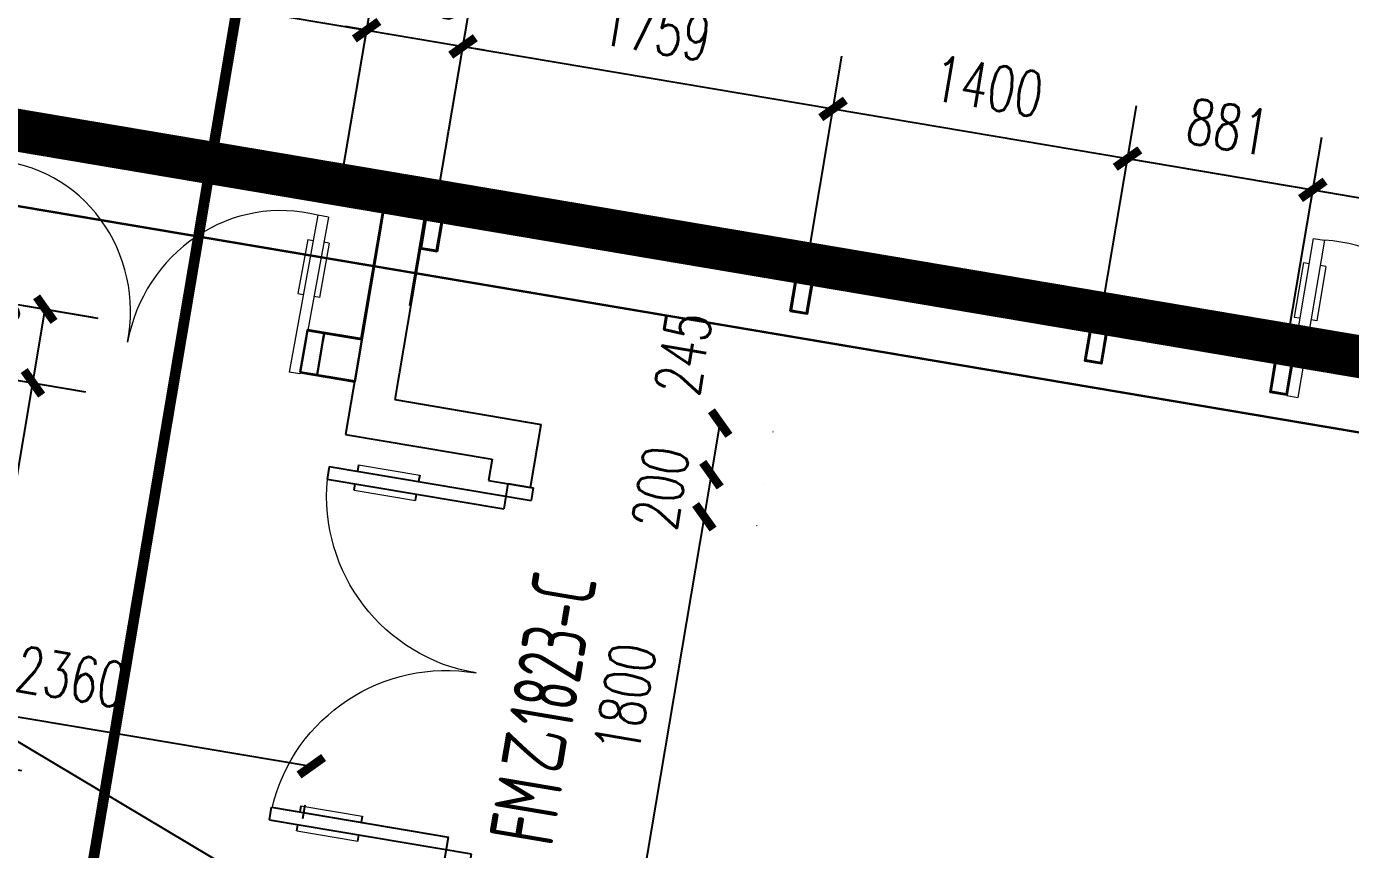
# Model space of a CAD drawing. Extents: x -936 to 12807311, y 101 to 1511157.
# Drawn here: x 12319185 to 12325392, y 1199300 to 1203157 of the extents above; entities that cross this region are included whole.
import ezdxf

# ---------------------------------------------------------------- set-up
doc = ezdxf.new("R2010")
doc.units = 0
doc.header["$LTSCALE"] = 1000
doc.header["$MEASUREMENT"] = 0
for name, pattern in [('PX-PLAN-F2-T3$0$DASHED', [0.75, 0.5, -0.25]), ('PX-PLAN-F2-T3$0$X-01-10-01$0$DASHED', [0.75, 0.5, -0.25]), ('PX-ST-F2$0$CENTERX2', [4, 2.5, -0.5, 0.5, -0.5])]:
    doc.linetypes.add(name, pattern=pattern)
for name, color, linetype, lineweight in [('PX-GLAZ-F2$0$PX-GLAZ-F2$0$_EDO-ALUMINIUM-SECTION', 90, 'Continuous', 30), ('PX-GLAZ-F2$0$PX-GLAZ-F2$0$_EDO-GLASS-SECTION', 130, 'Continuous', 30), ('PX-GLAZ-F2$0$PX-GLAZ-F2$0$PX-GLAZ-F2$0$板边线', 36, 'Continuous', 30), ('PX-GLAZ-F2$0$PX-GLAZ-F2$0$WINDOW', 4, 'Continuous', 5)]:
    doc.layers.add(name, color=color, linetype=linetype, lineweight=lineweight)
for name, color, linetype in [('PX-GLAZ-F2$0$PX-GLAZ-F2$0$PX-GLAZ-F2$0$幕墙线', 104, 'Continuous'), ('PX-GLAZ-F2$0$绿化', 3, 'Continuous'), ('PX-PLAN-F2-T3$0$DOOR_FIRE', 4, 'Continuous'), ('PX-PLAN-F2-T3$0$DOOR_FIRE_TEXT', 7, 'Continuous'), ('PX-PLAN-F2-T3$0$FIRE', 1, 'PX-PLAN-F2-T3$0$DASHED'), ('PX-PLAN-F2-T3$0$PUB_DIM', 3, 'Continuous'), ('PX-PLAN-F2-T3$0$WALL', 9, 'Continuous'), ('PX-PLAN-F2-T3$0$X-01-10-01$0$A-SYMB-BUBB', 3, 'PX-PLAN-F2-T3$0$X-01-10-01$0$DASHED'), ('PX-ST-F2$0$A-DOTE', 14, 'PX-ST-F2$0$CENTERX2')]:
    doc.layers.add(name, color=color, linetype=linetype)
doc.layers.add('PX-ST-F2$0$20220620 楼梯修改', color=17, linetype='Continuous', plot=False)
doc.styles.add('PX-PLAN-F2-T3$0$_TCH_DIM_T3', font='SIMPLEX', dxfattribs={"width": 0.7058823529411765, "bigfont": 'GBCBIG'})
doc.styles.add('PX-PLAN-F2-T3$0$XD2008', font='xd-hzs.shx', dxfattribs={"width": 0.7, "bigfont": 'xd-hztxt.shx'})
doc.dimstyles.new('PX-PLAN-F2-T3$0$_TCH_ARCH&&100', dxfattribs={"dimtxt": 212.5, "dimasz": 100, "dimexe": 250, "dimexo": 300, "dimgap": 118.75, "dimtad": 1, "dimdec": 0, "dimzin": 0, "dimdsep": 46, "dimtxsty": 'PX-PLAN-F2-T3$0$_TCH_DIM_T3', "dimblk": 'PX-PLAN-F2-T3$0$_ArchTick', "dimcen": 0.09, "dimclrd": 1, "dimclre": 1, "dimclrt": 4, "dimazin": 2, "dimtfac": 1, "dimtdec": 0, "dimtix": 1, "dimtmove": 2, "dimatfit": 3, "dimfxl": 0, "dimtolj": 1, "dimtzin": 0, "dimarcsym": 0})

# ---------------------------------------------------------------- blocks, each defined once
blk = doc.blocks.new('PX-PLAN-F2-T3$0$_ArchTick')
at = {"color": 0, "linetype": 'ByBlock', "const_width": 0.4}
blk.add_lwpolyline([(-0.5, -0.5), (0.5, 0.5)], dxfattribs=at)
blk = doc.blocks.new('*D1286')
at = {"layer": 'Defpoints', "color": 0, "transparency": 16777216}
for p in [(12318769.89917841, 1201562.589765355), (12319215.61438293, 1201487.39163761), (12318470.44698963, 1199787.673320382)]:
    blk.add_point(p, dxfattribs=at)
at = {"layer": 'PX-PLAN-F2-T3$0$PUB_DIM', "color": 1, "lineweight": -2, "transparency": 16777216}
for p, q in [((12318916.16219415, 1199712.475192637), (12319215.61438293, 1201487.39163761)), ((12319065.71858591, 1201512.681067224), (12319462.13055584, 1201445.801055834)), ((12318766.26639712, 1199737.764622252), (12319162.67836706, 1199670.884610862))]:
    blk.add_line(p, q, dxfattribs=at)
at = {"layer": 'PX-PLAN-F2-T3$0$PUB_DIM', "color": 1, "lineweight": -2, "transparency": 16777216, "xscale": 100, "yscale": 100, "zscale": 100}
for p, rotation in [((12319215.61438293, 1201487.39163761), 80.42361603572361), ((12318916.16219415, 1199712.475192637), 260.4236160357236)]:
    blk.add_blockref('PX-PLAN-F2-T3$0$_ArchTick', p, dxfattribs=dict(at, rotation=rotation))
at = {"layer": 'PX-PLAN-F2-T3$0$PUB_DIM', "color": 4, "transparency": 16777216, "insert": (12318844.02373292, 1200637.364938721), "char_height": 212.5, "attachment_point": 5, "rotation": 80.42361603572115, "style": 'PX-PLAN-F2-T3$0$_TCH_DIM_T3'}
blk.add_mtext('\\A1;1800', dxfattribs=at)
blk = doc.blocks.new('*D1287')
at = {"layer": 'Defpoints', "color": 0, "transparency": 16777216}
for p in [(12318828.14278767, 1201907.81195358), (12319273.85799219, 1201832.613825833), (12318769.89917841, 1201562.589765356)]:
    blk.add_point(p, dxfattribs=at)
at = {"layer": 'PX-PLAN-F2-T3$0$PUB_DIM', "color": 1, "lineweight": -2, "transparency": 16777216}
for p, q in [((12319123.96219517, 1201857.903255448), (12319520.3741651, 1201791.023244057)), ((12319215.61438293, 1201487.391637609), (12319273.85799219, 1201832.613825833)), ((12319065.71858591, 1201512.681067225), (12319462.13055585, 1201445.801055833))]:
    blk.add_line(p, q, dxfattribs=at)
at = {"layer": 'PX-PLAN-F2-T3$0$PUB_DIM', "color": 1, "lineweight": -2, "transparency": 16777216, "xscale": 100, "yscale": 100, "zscale": 100}
for p, rotation in [((12319273.85799219, 1201832.613825833), 80.42361603555653), ((12319215.61438293, 1201487.391637609), 260.4236160355566)]:
    blk.add_blockref('PX-PLAN-F2-T3$0$_ArchTick', p, dxfattribs=dict(at, rotation=rotation))
at = {"layer": 'PX-PLAN-F2-T3$0$PUB_DIM', "color": 4, "transparency": 16777216, "insert": (12319022.87163194, 1201697.434255319), "char_height": 212.5, "attachment_point": 5, "rotation": 80.42361603554576, "style": 'PX-PLAN-F2-T3$0$_TCH_DIM_T3'}
blk.add_mtext('\\A1;450', dxfattribs=at)
blk = doc.blocks.new('*D1323')
at = {"layer": 'Defpoints', "color": 0, "transparency": 16777216}
for p in [(12318212.61020231, 1200195.750728829), (12320539.72287426, 1199803.13563743), (12320520.69799088, 1199690.371130461)]:
    blk.add_point(p, dxfattribs=at)
at = {"layer": 'PX-PLAN-F2-T3$0$PUB_DIM', "color": 1, "lineweight": -2, "transparency": 16777216}
for p, q in [((12318193.58531892, 1200082.986221859), (12320520.69799088, 1199690.371130461)), ((12318162.70150424, 1199899.931321323), (12318151.99473719, 1199836.470048938)), ((12320489.81417619, 1199507.316229925), (12320479.10740915, 1199443.854957539))]:
    blk.add_line(p, q, dxfattribs=at)
at = {"layer": 'PX-PLAN-F2-T3$0$PUB_DIM', "color": 1, "lineweight": -2, "transparency": 16777216, "xscale": 100, "yscale": 100, "zscale": 100}
for p, rotation in [((12318193.58531892, 1200082.986221859), 170.423616047775), ((12320520.69799088, 1199690.371130461), 350.423616047775)]:
    blk.add_blockref('PX-PLAN-F2-T3$0$_ArchTick', p, dxfattribs=dict(at, rotation=rotation))
at = {"layer": 'PX-PLAN-F2-T3$0$PUB_DIM', "color": 4, "transparency": 16777216, "insert": (12319394.57317845, 1200108.54323179), "char_height": 212.5, "attachment_point": 5, "rotation": 350.4236160479831, "style": 'PX-PLAN-F2-T3$0$_TCH_DIM_T3'}
blk.add_mtext('\\A1;2360', dxfattribs=at)
blk = doc.blocks.new('PX-PLAN-F2-T3$0$$DorLib2D$00000011')
for p, q in [((-0.4666666602065375, 0.4708801651422996), (-0.46666666020654, -0.06245316819156697)), ((-0.4666666602065375, 0.4708801651422996), (-0.4333333268731733, 0.4708801651422999)), ((-0.4333333268731733, 0.4708801651422999), (-0.4333333268731709, 0.004213498475166344)), ((0.4333333397943598, 0.4708801651422999), (0.4333333397943574, 0.004213498475166344)), ((0.4666666731277241, 0.4708801651422996), (0.4333333397943598, 0.4708801651422999)), ((0.4666666731277241, 0.4708801651422996), (0.4666666731277265, -0.06245316819156697)), ((-0.4833333268732257, 0.3962051976975873), (-0.466666660206538, 0.3962051976975872)), ((-0.41666666020649, 0.3962051976975873), (-0.4333333268731729, 0.3962051976975873)), ((0.4166666731276766, 0.3962051976975873), (0.4333333397943595, 0.3962051976975873)), ((0.4833333397944098, 0.3962051976975873), (0.4666666731277244, 0.3962051976975872)), ((-0.4833333268732233, 0.2345635206386193), (-0.4666666602065386, 0.2345635206386192)), ((-0.41666666020649, 0.2345635206386193), (-0.4333333268731721, 0.2345635206386192)), ((0.4166666731276741, 0.2345635206386193), (0.4333333397943586, 0.2345635206386192)), ((0.4833333397944074, 0.2345635206386193), (0.4666666731277251, 0.2345635206386192)), ((-0.4999999935399067, 0.004213498475166344), (-0.4333333268731709, 0.004213498475166344)), ((-0.4999999935399042, 0.004213498475176044), (-0.4999999935399067, -0.06245316819156697)), ((0.5000000064610932, 0.004213498475166344), (0.4333333397943574, 0.004213498475166344)), ((0.5000000064610907, 0.004213498475176044), (0.5000000064610932, -0.06245316819156697)), ((-0.4999999935399067, -0.06245316819156697), (-0.46666666020654, -0.06245316819156697)), ((0.5000000064610932, -0.06245316819156697), (0.4666666731277265, -0.06245316819156697))]:
    blk.add_line(p, q)
at = {"lineweight": 13}
for p, q in [((-0.4833333268732257, 0.3962051976975873), (-0.4833333268732233, 0.2345635206386193)), ((-0.41666666020649, 0.3962051976975873), (-0.41666666020649, 0.2345635206386193)), ((0.4166666731276766, 0.3962051976975873), (0.4166666731276741, 0.2345635206386193)), ((0.4833333397944098, 0.3962051976975873), (0.4833333397944074, 0.2345635206386193))]:
    blk.add_line(p, q, dxfattribs=at)
for centre, start, end in [((-0.46666666020654, 0.004213498475166344), 0, 85.90395624184767), ((0.4666666731277265, 0.004213498475166344), 94.09604375815232, 180)]:
    blk.add_arc(centre, 0.4666666666671332, start, end, dxfattribs=at)
blk = doc.blocks.new('*D1436')
at = {"layer": 'Defpoints', "color": 0, "transparency": 16777216}
for p in [(12322315.01950589, 1200867.687394049), (12322363.13642471, 1200859.569425056), (12322015.56731701, 1199092.770949091)]:
    blk.add_point(p, dxfattribs=at)
at = {"layer": 'PX-PLAN-F2-T3$0$PUB_DIM', "color": 1, "lineweight": -2, "transparency": 16777216}
for p, q in [((12322063.68423583, 1199084.652980099), (12322363.13642471, 1200859.569425056)), ((12322610.83891338, 1200817.778695902), (12322609.65259762, 1200817.978843267)), ((12322311.3867245, 1199042.862250945), (12322310.20040874, 1199043.062398309))]:
    blk.add_line(p, q, dxfattribs=at)
at = {"layer": 'PX-PLAN-F2-T3$0$PUB_DIM', "color": 1, "lineweight": -2, "transparency": 16777216, "xscale": 100, "yscale": 100, "zscale": 100}
for p, rotation in [((12322363.13642471, 1200859.569425056), 80.42361603254368), ((12322063.68423583, 1199084.652980099), 260.4236160325437)]:
    blk.add_blockref('PX-PLAN-F2-T3$0$_ArchTick', p, dxfattribs=dict(at, rotation=rotation))
at = {"layer": 'PX-PLAN-F2-T3$0$PUB_DIM', "color": 4, "transparency": 16777216, "insert": (12321991.54577465, 1200009.542726188), "char_height": 212.5, "attachment_point": 5, "rotation": 80.42361603254368, "style": 'PX-PLAN-F2-T3$0$_TCH_DIM_T3'}
blk.add_mtext('\\A1;1800', dxfattribs=at)
blk = doc.blocks.new('*D1437')
at = {"layer": 'Defpoints', "color": 0, "transparency": 16777216}
for p in [(12322348.29239908, 1201064.902867821), (12322396.4093179, 1201056.784898828), (12322315.01950588, 1200867.687394048)]:
    blk.add_point(p, dxfattribs=at)
at = {"layer": 'PX-PLAN-F2-T3$0$PUB_DIM', "color": 1, "lineweight": -2, "transparency": 16777216}
for p, q in [((12322363.13642471, 1200859.569425056), (12322396.4093179, 1201056.784898828)), ((12322644.11180657, 1201014.994169675), (12322642.92549081, 1201015.19431704)), ((12322610.83891338, 1200817.778695902), (12322609.65259762, 1200817.978843267))]:
    blk.add_line(p, q, dxfattribs=at)
at = {"layer": 'PX-PLAN-F2-T3$0$PUB_DIM', "color": 1, "lineweight": -2, "transparency": 16777216, "xscale": 100, "yscale": 100, "zscale": 100}
for p, rotation in [((12322396.4093179, 1201056.784898828), 80.42361603270402), ((12322363.13642471, 1200859.569425056), 260.423616032704)]:
    blk.add_blockref('PX-PLAN-F2-T3$0$_ArchTick', p, dxfattribs=dict(at, rotation=rotation))
at = {"layer": 'PX-PLAN-F2-T3$0$PUB_DIM', "color": 4, "transparency": 16777216, "insert": (12322157.90831569, 1200995.608685552), "char_height": 212.5, "attachment_point": 5, "rotation": 80.42361603271907, "style": 'PX-PLAN-F2-T3$0$_TCH_DIM_T3'}
blk.add_mtext('\\A1;200', dxfattribs=at)
blk = doc.blocks.new('*D1438')
at = {"layer": 'Defpoints', "color": 0, "transparency": 16777216}
for p in [(12322389.12414934, 1201306.921285789), (12322437.24106816, 1201298.803316796), (12322348.29239908, 1201064.902867822)]:
    blk.add_point(p, dxfattribs=at)
at = {"layer": 'PX-PLAN-F2-T3$0$PUB_DIM', "color": 1, "lineweight": -2, "transparency": 16777216}
for p, q in [((12322396.40931791, 1201056.784898828), (12322437.24106816, 1201298.803316796)), ((12322684.94355683, 1201257.012587642), (12322683.75724107, 1201257.212735007)), ((12322644.11180657, 1201014.994169674), (12322642.92549082, 1201015.194317039))]:
    blk.add_line(p, q, dxfattribs=at)
at = {"layer": 'PX-PLAN-F2-T3$0$PUB_DIM', "color": 1, "lineweight": -2, "transparency": 16777216, "xscale": 100, "yscale": 100, "zscale": 100}
for p, rotation in [((12322437.24106816, 1201298.803316796), 80.42361603245405), ((12322396.40931791, 1201056.784898828), 260.423616032454)]:
    blk.add_blockref('PX-PLAN-F2-T3$0$_ArchTick', p, dxfattribs=dict(at, rotation=rotation))
at = {"layer": 'PX-PLAN-F2-T3$0$PUB_DIM', "color": 4, "transparency": 16777216, "insert": (12322264.09690835, 1201625.010928675), "char_height": 212.5, "attachment_point": 5, "rotation": 80.42361603245405, "style": 'PX-PLAN-F2-T3$0$_TCH_DIM_T3'}
blk.add_mtext('\\A1;245', dxfattribs=at)
blk = doc.blocks.new('*D1560')
at = {"layer": 'Defpoints', "color": 0, "transparency": 16777216}
for p in [(12320779.9912196, 1203140.118364873), (12318919.60979144, 1202472.831307096), (12320619.03807021, 1202186.114990408)]:
    blk.add_point(p, dxfattribs=at)
at = {"layer": 'PX-PLAN-F2-T3$0$PUB_DIM', "color": 1, "lineweight": -2, "transparency": 16777216}
for p, q in [((12318969.51848841, 1202768.650714788), (12319122.15352164, 1203673.350854638)), ((12319080.56294083, 1203426.834681561), (12320779.9912196, 1203140.118364873)), ((12320668.94676717, 1202481.9343981), (12320821.5818004, 1203386.63453795))]:
    blk.add_line(p, q, dxfattribs=at)
at = {"layer": 'PX-PLAN-F2-T3$0$PUB_DIM', "color": 1, "lineweight": -2, "transparency": 16777216, "xscale": 100, "yscale": 100, "zscale": 100}
for p, rotation in [((12319080.56294083, 1203426.834681561), 170.4236162614664), ((12320779.9912196, 1203140.118364873), 350.4236162614663)]:
    blk.add_blockref('PX-PLAN-F2-T3$0$_ArchTick', p, dxfattribs=dict(at, rotation=rotation))
at = {"layer": 'PX-PLAN-F2-T3$0$PUB_DIM', "color": 4, "transparency": 16777216, "insert": (12319967.70860294, 1203505.341078986), "char_height": 212.5, "attachment_point": 5, "rotation": 350.42361626146635, "style": 'PX-PLAN-F2-T3$0$_TCH_DIM_T3'}
blk.add_mtext('\\A1;1723', dxfattribs=at)
blk = doc.blocks.new('*D1561')
at = {"layer": 'Defpoints', "color": 0, "transparency": 16777216}
for p in [(12321231.8404374, 1203063.88534872), (12320619.0380702, 1202186.114990408), (12321070.88728801, 1202109.881974254)]:
    blk.add_point(p, dxfattribs=at)
at = {"layer": 'PX-PLAN-F2-T3$0$PUB_DIM', "color": 1, "lineweight": -2, "transparency": 16777216}
for p, q in [((12320668.94676717, 1202481.9343981), (12320821.5818004, 1203386.63453795)), ((12321120.79598497, 1202405.701381946), (12321273.43101821, 1203310.401521796)), ((12320779.9912196, 1203140.118364873), (12320681.38475037, 1203156.754597195)), ((12320779.9912196, 1203140.118364873), (12321231.8404374, 1203063.88534872)), ((12321231.8404374, 1203063.88534872), (12321330.44690663, 1203047.249116398))]:
    blk.add_line(p, q, dxfattribs=at)
at = {"layer": 'PX-PLAN-F2-T3$0$PUB_DIM', "color": 1, "lineweight": -2, "transparency": 16777216, "xscale": 100, "yscale": 100, "zscale": 100}
for p, rotation in [((12320779.9912196, 1203140.118364873), 350.4236162614707), ((12321231.8404374, 1203063.88534872), 170.4236162614707)]:
    blk.add_blockref('PX-PLAN-F2-T3$0$_ArchTick', p, dxfattribs=dict(at, rotation=rotation))
at = {"layer": 'PX-PLAN-F2-T3$0$PUB_DIM', "color": 4, "transparency": 16777216, "insert": (12321043.34735122, 1203323.866412566), "char_height": 212.5, "attachment_point": 5, "rotation": 350.42361626147067, "style": 'PX-PLAN-F2-T3$0$_TCH_DIM_T3'}
blk.add_mtext('\\A1;458', dxfattribs=at)
blk = doc.blocks.new('*D1562')
at = {"layer": 'Defpoints', "color": 0, "transparency": 16777216}
for p in [(12322966.44113702, 1202771.234973453), (12321070.88728801, 1202109.881974254), (12322805.48798762, 1201817.231598988)]:
    blk.add_point(p, dxfattribs=at)
at = {"layer": 'PX-PLAN-F2-T3$0$PUB_DIM', "color": 1, "lineweight": -2, "transparency": 16777216}
for p, q in [((12321120.79598497, 1202405.701381946), (12321273.4310182, 1203310.401521796)), ((12321231.8404374, 1203063.88534872), (12322966.44113702, 1202771.234973453)), ((12322855.39668459, 1202113.05100668), (12323008.03171782, 1203017.75114653))]:
    blk.add_line(p, q, dxfattribs=at)
at = {"layer": 'PX-PLAN-F2-T3$0$PUB_DIM', "color": 1, "lineweight": -2, "transparency": 16777216, "xscale": 100, "yscale": 100, "zscale": 100}
for p, rotation in [((12321231.8404374, 1203063.88534872), 170.4236162614689), ((12322966.44113702, 1202771.234973453), 350.4236162614689)]:
    blk.add_blockref('PX-PLAN-F2-T3$0$_ArchTick', p, dxfattribs=dict(at, rotation=rotation))
at = {"layer": 'PX-PLAN-F2-T3$0$PUB_DIM', "color": 4, "transparency": 16777216, "insert": (12322136.57230993, 1203139.424716856), "char_height": 212.5, "attachment_point": 5, "rotation": 350.4236162614689, "style": 'PX-PLAN-F2-T3$0$_TCH_DIM_T3'}
blk.add_mtext('\\A1;1759', dxfattribs=at)
blk = doc.blocks.new('*D1563')
at = {"layer": 'Defpoints', "color": 0, "transparency": 16777216}
for p in [(12324346.93170625, 1202538.327720949), (12322805.48798762, 1201817.231598988), (12324185.97855686, 1201584.324346484)]:
    blk.add_point(p, dxfattribs=at)
at = {"layer": 'PX-PLAN-F2-T3$0$PUB_DIM', "color": 1, "lineweight": -2, "transparency": 16777216}
for p, q in [((12322855.39668459, 1202113.05100668), (12323008.03171782, 1203017.75114653)), ((12322966.44113702, 1202771.234973453), (12324346.93170625, 1202538.327720949)), ((12324235.88725382, 1201880.143754176), (12324388.52228706, 1202784.843894026))]:
    blk.add_line(p, q, dxfattribs=at)
at = {"layer": 'PX-PLAN-F2-T3$0$PUB_DIM', "color": 1, "lineweight": -2, "transparency": 16777216, "xscale": 100, "yscale": 100, "zscale": 100}
for p, rotation in [((12322966.44113702, 1202771.234973453), 170.4236162614674), ((12324346.93170625, 1202538.327720949), 350.4236162614674)]:
    blk.add_blockref('PX-PLAN-F2-T3$0$_ArchTick', p, dxfattribs=dict(at, rotation=rotation))
at = {"layer": 'PX-PLAN-F2-T3$0$PUB_DIM', "color": 4, "transparency": 16777216, "insert": (12323694.11794436, 1202876.645902969), "char_height": 212.5, "attachment_point": 5, "rotation": 350.4236162614674, "style": 'PX-PLAN-F2-T3$0$_TCH_DIM_T3'}
blk.add_mtext('\\A1;1400', dxfattribs=at)
blk = doc.blocks.new('*D1564')
at = {"layer": 'Defpoints', "color": 0, "transparency": 16777216}
for p in [(12325215.34016835, 1202391.815579927), (12324185.97855686, 1201584.324346484), (12325054.38701896, 1201437.812205462)]:
    blk.add_point(p, dxfattribs=at)
at = {"layer": 'PX-PLAN-F2-T3$0$PUB_DIM', "color": 1, "lineweight": -2, "transparency": 16777216}
for p, q in [((12324235.88725383, 1201880.143754176), (12324388.52228706, 1202784.843894026)), ((12325104.29571593, 1201733.631613154), (12325256.93074916, 1202638.331753004)), ((12324346.93170625, 1202538.327720949), (12325215.34016835, 1202391.815579927))]:
    blk.add_line(p, q, dxfattribs=at)
at = {"layer": 'PX-PLAN-F2-T3$0$PUB_DIM', "color": 1, "lineweight": -2, "transparency": 16777216, "xscale": 100, "yscale": 100, "zscale": 100}
for p, rotation in [((12324346.93170625, 1202538.327720949), 170.4236162614606), ((12325215.34016835, 1202391.815579927), 350.4236162614606)]:
    blk.add_blockref('PX-PLAN-F2-T3$0$_ArchTick', p, dxfattribs=dict(at, rotation=rotation))
at = {"layer": 'PX-PLAN-F2-T3$0$PUB_DIM', "color": 4, "transparency": 16777216, "insert": (12324818.56746003, 1202686.936206207), "char_height": 212.5, "attachment_point": 5, "rotation": 350.42361626146055, "style": 'PX-PLAN-F2-T3$0$_TCH_DIM_T3'}
blk.add_mtext('\\A1;881', dxfattribs=at)
blk = doc.blocks.new('*D1565')
at = {"layer": 'Defpoints', "color": 0, "transparency": 16777216}
for p in [(12326977.2660002, 1202094.555088798), (12325054.38701896, 1201437.812205462), (12326816.3128508, 1201140.551714333)]:
    blk.add_point(p, dxfattribs=at)
at = {"layer": 'PX-PLAN-F2-T3$0$PUB_DIM', "color": 1, "lineweight": -2, "transparency": 16777216}
for p, q in [((12325104.29571592, 1201733.631613154), (12325256.93074916, 1202638.331753004)), ((12325215.34016835, 1202391.815579928), (12326977.2660002, 1202094.555088798)), ((12326866.22154777, 1201436.371122025), (12327018.856581, 1202341.071261874))]:
    blk.add_line(p, q, dxfattribs=at)
at = {"layer": 'PX-PLAN-F2-T3$0$PUB_DIM', "color": 1, "lineweight": -2, "transparency": 16777216, "xscale": 100, "yscale": 100, "zscale": 100}
for p, rotation in [((12325215.34016835, 1202391.815579928), 170.4236162614688), ((12326977.2660002, 1202094.555088798), 350.4236162614687)]:
    blk.add_blockref('PX-PLAN-F2-T3$0$_ArchTick', p, dxfattribs=dict(at, rotation=rotation))
at = {"layer": 'PX-PLAN-F2-T3$0$PUB_DIM', "color": 4, "transparency": 16777216, "insert": (12326133.734607, 1202465.049890131), "char_height": 212.5, "attachment_point": 5, "rotation": 350.42361626146874, "style": 'PX-PLAN-F2-T3$0$_TCH_DIM_T3'}
blk.add_mtext('\\A1;1787', dxfattribs=at)
blk = doc.blocks.new('PX-ST-F2')
at = {"layer": 'PX-ST-F2$0$20220620 楼梯修改'}
blk.add_lwpolyline([(12320899.23897161, 1198757.868236127), (12314867.94465903, 1202358.076906908)], dxfattribs=at)
at = {"layer": 'PX-ST-F2$0$A-DOTE', "ltscale": 0.5}
blk.add_lwpolyline([(12312357.46069374, 1202999.454013148), (12319496.66154273, 1201795.026153274)], dxfattribs=at)
blk = doc.blocks.new('PX-GLAZ-F2$0$PX-GLAZ-F2$0$$DorLib2D$00000011')
for p, q in [((0.5000994413021544, 0.4708801651422618), (0.5000994413007902, 0.004213498476019595)), ((0.5334327746336385, 0.4708801651440808), (0.5000994413021544, 0.4708801651422618)), ((0.5334327746336385, 0.4708801651440808), (0.533432774634548, 0.00421349847692909)), ((-0.5333333412554566, 0.4576245719563303), (-0.5333333412559114, -0.009042094710821402)), ((-0.5333333412554566, 0.4576245719563303), (-0.5000000079221536, 0.4576245719572398)), ((-0.5000000079221536, 0.4576245719572398), (-0.5000000079221536, -0.009042094710821402)), ((0.4834327746352756, 0.3962051976986913), (0.5000994413007902, 0.3962051976986913)), ((0.5500994413009721, 0.3962051976996008), (0.533432774634548, 0.3962051976986913)), ((-0.550000007921426, 0.3829496045109408), (-0.5333333412545471, 0.3829496045109408)), ((-0.4833333412552747, 0.3829496045109408), (-0.5000000079226083, 0.3829496045118503)), ((0.4834327746348208, 0.2345635206384031), (0.5000994413021544, 0.2345635206393126)), ((0.5500994413009721, 0.2345635206402221), (0.5334327746350027, 0.2345635206393126)), ((-0.550000007921426, 0.2213079274524716), (-0.5333333412554566, 0.2213079274542906)), ((-0.4833333412561842, 0.2213079274524716), (-0.5000000079221536, 0.2213079274524716)), ((0.5334327746350027, 0.00421349847692909), (0.5000994413007902, 0.004213498476019595)), ((-0.5333333412559114, -0.009042094711730897), (-0.5000000079221536, -0.009042094710821402))]:
    blk.add_line(p, q)
at = {"lineweight": 13}
for p, q in [((0.4834327746352756, 0.3962051976986913), (0.4834327746348208, 0.2345635206384031)), ((0.5500994413009721, 0.3962051976996008), (0.5500994413009721, 0.2345635206402221)), ((-0.550000007921426, 0.3829496045109408), (-0.550000007921426, 0.2213079274524716)), ((-0.4833333412552747, 0.3829496045109408), (-0.4833333412561842, 0.2213079274524716))]:
    blk.add_line(p, q, dxfattribs=at)
for centre, radius, start, end in [((0.4684883009263103, 0.003458955537098518), 0.4684889020954247, 86.13104582455307, 179.9077200356431), ((-0.4495311820251118, 0.01088560561038321), 0.4495807006921763, 359.1496574233802, 96.44546961048843)]:
    blk.add_arc(centre, radius, start, end, dxfattribs=at)
blk = doc.blocks.new('PX-GLAZ-F2$0$PX-GLAZ-F2$0$标准块')
at = {"layer": 'PX-GLAZ-F2$0$PX-GLAZ-F2$0$_EDO-ALUMINIUM-SECTION'}
blk.add_line((0, 0), (0.003930399194359779, -45.99634640989825, 0.08170139435610035), dxfattribs=at)
at = {"layer": 'PX-GLAZ-F2$0$PX-GLAZ-F2$0$_EDO-ALUMINIUM-SECTION', "extrusion": (1.582938578771372e-17, 0.001776255547346146, 0.9999984224568711)}
for points in [[(40.00000000745058, -48.99682280369665), (40.00000000745058, -84.9997323684765), (40.00005751848221, -232.9989440002123), (-39.99993549473584, -232.9989529884207), (-39.99999388121068, -85.16722874860984), (-40.00000705569983, -45.9998373127823), (40.00000000745058, -45.99300130209959)], [(37.00000000931323, -48.99682280276532), (37.00000001117587, -84.9997323684765), (37.00000001117587, -84.9997323684765), (37.00005752034485, -229.9989538018185), (-36.99993549287319, -229.9989621157482), (-36.9999930113554, -84.99974068426889), (-36.99999394081533, -84.99973236940782), (-37.00000604242086, -48.99957150742597), (37.00000000745058, -48.99324819854563)]]:
    blk.add_lwpolyline(points, close=True, dxfattribs=at)
blk = doc.blocks.new('PX-GLAZ-F2')
at = {"layer": 'PX-GLAZ-F2$0$绿化', "ltscale": 100}
h = blk.add_hatch(dxfattribs=at)
h.set_pattern_fill('CROSS', color=256, scale=200)
h.set_pattern_definition([(0, (0, 0), (317.5, 317.5), [158.75, -476.25]), (90, (79.375, -79.375), (-317.5, 317.5), [158.75, -476.25])])
edge = h.paths.add_edge_path()
edge.add_spline(control_points=[(12248706.03073623, 1227659.135542453), (12249131.21689756, 1228506.858335719), (12249645.67009897, 1229303.573535502), (12250243.34424161, 1230039.917765615)], knot_values=[0, 0, 0, 0, 0.2169239869541251, 0.2169239869541251, 0.2169239869541251, 0.2169239869541251], weights=[1, 0.9960825080329422, 0.9960825080329422, 1], degree=3, periodic=0)
edge.add_spline(control_points=[(12250243.34424161, 1230039.917765615), (12252309.94374945, 1232880.872106514), (12254376.54325729, 1235721.826447413), (12256443.14276512, 1238562.780788313)], knot_values=[0.2169239869541251, 0.2169239869541251, 0.2169239869541251, 0.2169239869541251, 1.216923986954126, 1.216923986954126, 1.216923986954126, 1.216923986954126], weights=[1, 1, 1, 0.9999999999999999], degree=3, periodic=0)
edge.add_spline(control_points=[(12256443.14276512, 1238562.780788313), (12256855.09318989, 1239129.08903673), (12257478.95777436, 1239447.210342097), (12258179.24876267, 1239448.056727904)], knot_values=[1.216923986954126, 1.216923986954126, 1.216923986954126, 1.216923986954126, 2.157611608741938, 2.157611608741938, 2.157611608741938, 2.157611608741938], weights=[0.9999999999999999, 0.9276083521769688, 0.9276083521769688, 1], degree=3, periodic=0)
edge.add_spline(control_points=[(12258179.24876267, 1239448.056727904), (12258879.53975099, 1239448.903113712), (12259504.17148735, 1239132.29076617), (12259917.48960973, 1238566.979953957)], knot_values=[2.157611608741938, 2.157611608741938, 2.157611608741938, 2.157611608741938, 3.09829923052975, 3.09829923052975, 3.09829923052975, 3.09829923052975], weights=[1, 0.9276083521769689, 0.9276083521769689, 1], degree=3, periodic=0)
edge.add_spline(control_points=[(12259917.48960973, 1238566.979953957), (12260547.97304371, 1237710.477986853), (12261178.45647769, 1236853.976019749), (12261808.93991167, 1235997.474052644)], knot_values=[3.09829923052975, 3.09829923052975, 3.09829923052975, 3.09829923052975, 4.098299230529751, 4.098299230529751, 4.098299230529751, 4.098299230529751], weights=[1, 1, 1, 1], degree=3, periodic=0)
edge.add_spline(control_points=[(12261808.93991167, 1235997.474052644), (12263521.23905267, 1233671.342225071), (12265804.89128087, 1231902.786280774), (12268485.44174511, 1230826.91136416)], knot_values=[4.098299230529751, 4.098299230529751, 4.098299230529751, 4.098299230529751, 4.652859429626902, 4.652859429626902, 4.652859429626902, 4.652859429626902], weights=[1, 0.9745356949089413, 0.9745356949089413, 1], degree=3, periodic=0)
edge.add_spline(control_points=[(12268485.44174511, 1230826.91136416), (12268662.41170787, 1231007.204152401), (12268731.64575928, 1231250.166090441), (12268676.2926327, 1231496.661300514)], knot_values=[4.652859429626902, 4.652859429626902, 4.652859429626902, 4.652859429626902, 5.649853303195181, 5.649853303195181, 5.649853303195181, 5.649853303195181], weights=[1, 0.9188681181294737, 0.9188681181294737, 0.9999999999999999], degree=3, periodic=0)
edge.add_spline(control_points=[(12268676.2926327, 1231496.661300514), (12268617.13244731, 1231738.604410921), (12268468.75918203, 1231938.658829414), (12268254.40506824, 1232065.500108618)], knot_values=[5.649853303195181, 5.649853303195181, 5.649853303195181, 5.649853303195181, 6.446512552057793, 6.446512552057793, 6.446512552057793, 6.446512552057793], weights=[0.9999999999999999, 0.9478067890896217, 0.9478067890896217, 1], degree=3, periodic=0)
edge.add_spline(control_points=[(12268254.40506824, 1232065.500108618), (12267103.11067795, 1232776.079392966), (12266083.61145592, 1233665.474147117), (12265223.39160231, 1234709.707596067)], knot_values=[6.446512552057793, 6.446512552057793, 6.446512552057793, 6.446512552057793, 6.77526359459482, 6.77526359459482, 6.77526359459482, 6.77526359459482], weights=[1, 0.991013823392258, 0.991013823392258, 1], degree=3, periodic=0)
edge.add_spline(control_points=[(12265223.39160231, 1234709.707596067), (12264095.98247133, 1236051.542034868), (12262129.64186089, 1238391.866835321), (12260371.98857989, 1242230.955174263), (12256480.63072508, 1243543.335550221), (12252849.39331144, 1241495.004159938), (12250340.64187065, 1238036.95582535), (12248070.62358881, 1234564.951680098), (12247519.68793418, 1230670.205997829), (12248352.96723614, 1228555.250115897), (12248706.03073624, 1227659.135542453)], knot_values=[6.77526359459482, 6.77526359459482, 6.77526359459482, 6.77526359459482, 5292.874968819417, 9226.385283902386, 12034.29998023273, 16515.7832250301, 20509.83685966896, 24941.2220345879, 28831.15285703536, 31691.10162592239, 31691.10162592239, 31691.10162592239, 31691.10162592239], weights=[1, 1, 1, 1, 1, 1, 1, 1, 1, 1, 1], degree=3, periodic=0)
edge = h.paths.add_edge_path()
edge.add_line((12350572.0874358, 1250171.902831638), (12345847.46354406, 1250548.266037013))
edge.add_line((12345847.46354406, 1250548.266037013), (12342141.77820077, 1229321.025143044))
edge.add_arc((12336175.38796051, 1230692.062828599), 6121.891605890723, 302.6042129210637, 347.0584732197831, ccw=False)
edge.add_arc((12345389.70256353, 1216855.342215205), 10503.7880109982, 124.2767663241388, 148.9998649975059)
edge.add_arc((12344287.81435199, 1217517.426981758), 9218.286603444543, 148.9998649975042, 195.7856263199465)
edge.add_arc((12226671.44066568, 1184267.214546834), 113007.6843932536, 14.334899685512823, 15.785626319947426, ccw=False)
edge.add_arc((12324166.02329973, 1209181.525636347), 12380.07118468788, -17.807816046956077, 14.334899685512823, ccw=False)
edge.add_line((12335952.93657977, 1205395.388044194), (12334257.70055524, 1200117.819671676))
edge.add_arc((12334246.60359679, 1197711.950307619), 2405.894956018635, 11.275062887071613, 89.73572780573602, ccw=False)
edge.add_arc((12335021.66337383, 1197866.471762019), 1615.5820193513, -9.562781222682702, 11.275062887132776, ccw=False)
edge.add_arc((12318788.06668952, 1200601.333453707), 18077.93694753407, 349.66451064048357, 350.4372187772872, ccw=False)
edge.add_line((12336572.67280386, 1197357.941766461), (12337158.72675117, 1197228.443186956))
edge.add_line((12337158.72675117, 1197228.443186956), (12338932.83608528, 1205257.286300016))
edge.add_arc((12331755.95862217, 1206843.139344811), 7350.000000014105, 347.5397452816115, 385.1425944615539)
edge.add_line((12338409.56959208, 1209965.952349339), (12337135.07488212, 1212681.450194072))
edge.add_arc((12343155.00861663, 1215506.85243618), 6649.999999818185, 136.3842030555337, 205.1425944615504, ccw=False)
edge.add_line((12338340.530313, 1220094.149969751), (12341350.38585239, 1223253.06523203))
edge.add_arc((12336029.12035919, 1228323.236189925), 7349.999999415472, 316.3842030555231, 350.0975411004976)
edge.add_line((12343269.61966727, 1227059.246569319), (12347090.17911242, 1248944.519650773))
edge.add_line((12347090.17911242, 1248944.519650773), (12351754.55634884, 1248572.955689703))
edge.add_arc((12350315.96053262, 1248745.780361736), 1448.939712234599, 353.1496422688202, 439.8184095187358)
edge = h.paths.add_edge_path()
edge.add_line((12329890.53281587, 1220636.837056478), (12332759.99210706, 1212631.396895833))
edge.add_line((12332759.99210706, 1212631.396895833), (12329676.63318826, 1211775.240278739))
edge.add_line((12329676.63318826, 1211775.240278739), (12331314.58045558, 1212230.04933275))
edge.add_line((12331314.58045558, 1212230.04933275), (12332557.82574293, 1207752.62724089))
edge.add_line((12332557.82574293, 1207752.62724089), (12330392.54230488, 1207151.392811817))
edge.add_arc((12335853.31513452, 1214426.589658442), 9096.621848467175, 186.9586605312218, 233.1080563507793, ccw=False)
edge.add_arc((12340898.75658363, 1215042.397080489), 14179.50471131947, 162.9730203389244, 186.9586605312257, ccw=False)
edge.add_arc((12329376.24966938, 1218571.114742234), 2128.778014339487, 76.01982869260348, 162.9730203389239, ccw=False)
edge = h.paths.add_edge_path()
edge.add_spline(control_points=[(12297159.78945356, 1230058.234283788), (12297328.4200736, 1230848.40482037), (12297611.52218368, 1232174.96666411), (12298661.82627826, 1234113.662218258), (12300752.36372755, 1233643.077263804), (12302179.50051138, 1231710.546099918), (12305502.73240025, 1231446.744319759), (12308858.04150015, 1230950.399000414), (12312135.60687395, 1229259.894173619), (12315220.20397517, 1226419.998454342), (12318080.91249971, 1222865.080344144), (12322418.91803101, 1219690.591529852), (12322542.41949189, 1214282.680280487), (12320895.46150491, 1209063.746705473), (12315723.78307755, 1207150.941114068), (12311908.9896837, 1207413.082297381), (12309758.9071736, 1207758.37886395), (12309129.08601806, 1207859.526183431), (12310995.90372285, 1207584.206287596), (12312844.38243551, 1207963.595054902), (12314451.83122999, 1208951.98655682), (12317354.80925702, 1210736.975803149), (12318732.30954456, 1213854.019433379), (12318097.84948367, 1217202.291893332), (12317569.70747197, 1221919.095040531), (12314841.73246761, 1225803.077312573), (12310583.93739624, 1227900.300964022), (12307035.16661422, 1229914.068590922), (12303029.14623751, 1230689.203972557), (12298985.33863963, 1230144.544234951), (12298893.72084782, 1229984.742035567), (12298802.10305601, 1229824.939836185), (12298710.4852642, 1229665.137636802), (12298697.08773939, 1229625.591722089), (12298683.69021458, 1229586.045807376), (12298670.29268977, 1229546.499892663), (12298166.79161103, 1229717.078023038), (12297663.29053229, 1229887.656153413), (12297159.78945356, 1230058.234283789)], knot_values=[0, 0, 0, 0, 2509.700407817142, 4213.359833223797, 5630.177683477244, 7984.518910766438, 11137.81769447003, 14924.09146784027, 18297.55736082004, 21965.65887076064, 27403.80269419979, 32175.78892637976, 37032.38051337696, 42474.26084161157, 47438.69916613097, 52055.11978099414, 53967.63262450994, 53967.63262450994, 53967.63262450994, 53968.3303402737, 53968.3303402737, 53968.3303402737, 53969.53711467148, 53969.53711467148, 53969.53711467148, 53970.53872642439, 53970.53872642439, 53970.53872642439, 53971.18875602146, 53971.18875602146, 53971.18875602146, 53972.18875602146, 53972.18875602146, 53972.18875602146, 53973.18875602146, 53973.18875602146, 53973.18875602146, 53974.18875602146, 53974.18875602146, 53974.18875602146, 53974.18875602146], weights=[1, 1, 1, 1, 1, 1, 1, 1, 1, 1, 1, 1, 1, 1, 1, 1, 1, 1, 0.9598424865913749, 0.9598424865913749, 0.9999999999999999, 0.882278885083741, 0.882278885083741, 1, 0.9181306128074795, 0.9181306128074795, 1, 0.9650973340064806, 0.9650973340064806, 0.9999999999999999, 1, 1, 1, 1, 1, 1, 1, 1, 1], degree=3, periodic=0)
edge = h.paths.add_edge_path()
edge.add_arc((12264417.0150176, 1231062.005446277), 31784.18458221895, 288.6940808408559, 306.1303885740769)
edge.add_arc((12282712.24400105, 1205688.822221953), 536.092444894073, 326.2058656199528, 388.297047166702)
edge.add_arc((12282257.34326339, 1205342.035164986), 1104.673480091424, 32.95483697205418, 44.08797649692325)
edge.add_arc((12296904.76899896, 1178998.32564546), 30446.82656374229, 117.0663358859135, 124.8168780461371)
edge.add_arc((12270335.17368311, 1229378.997586361), 26995.31733384018, 242.8178840121546, 289.89359017494684, ccw=False)
edge.add_arc((12269712.37494374, 1219643.111042028), 18465.32030199609, 214.9787574264927, 230.6453293748522, ccw=False)
edge.add_arc((12280518.04589971, 1228316.341004079), 32304.10551634579, 208.4612341782801, 216.5964268250691, ccw=False)
edge.add_line((12252118.22255785, 1212921.365610715), (12251073.68677866, 1212284.224149678))
edge.add_arc((12251548.27460442, 1211765.028515978), 703.4185883299085, 132.4298981835483, 196.5558974032681)
edge.add_arc((12269478.35311486, 1221332.539673952), 21012.71374113984, 207.7011021722764, 284.1195727465979)
edge = h.paths.add_edge_path()
edge.add_arc((12233920.31127783, 1265851.648538089), 16144.77655076538, -7.156059480909505, 23.05906543590521, ccw=False)
edge.add_arc((12272144.16848089, 1259604.552087938), 22605.26040897028, 169.1997407094915, 186.4451766388495)
edge.add_line((12249681.77966729, 1257067.055892075), (12250208.32368863, 1252638.741412919))
edge.add_line((12250208.32368863, 1252638.741412919), (12250862.73548241, 1252716.553550954))
edge.add_arc((12273478.74399048, 1255109.213809537), 22742.22205392966, 165.0293332942761, 186.0391417451857, ccw=False)
edge.add_arc((12521635.48374761, 1188751.965652698), 279617.7792208864, 164.3959786063685, 165.0293332942749, ccw=False)
edge.add_arc((12246304.36882974, 1265646.625615959), 6249.343010366568, 344.395978606366, 373.495775891697)
edge.add_arc((12241392.09464279, 1264467.6759474), 11301.11101858175, 13.49577589169698, 45.22186986074461)
edge.add_line((12249352.18265991, 1272489.652575015), (12248777.54153859, 1272176.537900709))
edge.add_spline(control_points=[(12272311.26145773, 1185673.549513529), (12273059.30986724, 1190105.488770727), (12273807.35827676, 1194537.428027926), (12273916.61281183, 1195057.104581455), (12273551.92121358, 1195443.110166753), (12273187.22961532, 1195829.115752051), (12272662.19126203, 1195749.523030655), (12269776.35910371, 1195164.671157736), (12266890.5269454, 1194579.819284818), (12265653.77890548, 1194222.005988644), (12265338.39857495, 1192973.762696541), (12264835.4623519, 1189992.753418942), (12264332.52612885, 1187011.744141343), (12264187.71393733, 1185999.13357106), (12265170.4628931, 1185715.311042362), (12268131.67887183, 1185215.714207056), (12271092.89485057, 1184716.117371749), (12272121.23941143, 1184661.435767127), (12272311.26145773, 1185673.549513529)], knot_values=[0, 0, 0, 1, 1, 1.964231407188905, 1.964231407188905, 2.928462814377809, 2.928462814377809, 3.928462814377809, 3.928462814377809, 4.970151052273539, 4.970151052273539, 5.970151052273539, 5.970151052273539, 7.401838517637949, 7.401838517637949, 8.401838517637948, 8.401838517637948, 9.840171967490182, 9.840171967490182, 9.840171967490182], weights=[1, 1, 1, 0.8860159504632635, 1, 0.8860159504632635, 1, 1, 1, 0.8673994446117562, 1, 1, 1, 0.7545398066659951, 1, 1, 1, 0.7523549168814226, 1], degree=2, periodic=0)
blk.add_line((12321069.76767837, 1202343.725613694, -625.8487241141737), (12325131.32156774, 1201653.380970343, -1787.382798842273))
at = {"layer": 'PX-GLAZ-F2$0$PX-GLAZ-F2$0$_EDO-ALUMINIUM-SECTION'}
for p, q in [((12320756.62835335, 1201689.897596776), (12320502.20555289, 1201732.569299363, -259.1049226581576)), ((12320757.130676, 1201692.855243131), (12320502.70787554, 1201735.526945718, -259.1049226581576)), ((12320724.06478224, 1201491.658381502, -295.9113690328521), (12320468.88981375, 1201534.99695213, -258.7490446974354)), ((12320724.56386952, 1201494.616577347, -295.9108978513523), (12320469.39213639, 1201537.954598484, -258.7490446974354))]:
    blk.add_line(p, q, dxfattribs=at)
for points in [[(12320724.06478224, 1201491.658381502), (12320873.31922413, 1202376.321021042), (12321066.7642989, 1202343.893129187)], [(12320755.02960028, 1201693.226334899), (12320870.85959321, 1202379.77519729), (12321067.26027917, 1202346.851845729)], [(12320983.15174978, 1201848.367617305), (12321067.26027917, 1202346.851845729), (12321109.62386642, 1202339.523075792), (12321101.39088363, 1202290.72439838)], [(12320986.10993649, 1201847.8684867), (12321069.71652036, 1202343.37784531), (12321106.16939203, 1202337.080601577), (12321098.43268947, 1202291.223484889)]]:
    blk.add_lwpolyline(points, dxfattribs=at)
at = {"layer": 'PX-GLAZ-F2$0$PX-GLAZ-F2$0$_EDO-ALUMINIUM-SECTION', "extrusion": (0.0002954887041478307, 0.001751424121934132, 0.9999984225987413), "elevation": 5532.401321646552}
blk.add_lwpolyline([(12320580.35666048, 1201711.372156666), (12320574.36710469, 1201675.870848276), (12320547.52258101, 1201516.757583332), (12320468.63741449, 1201530.06657973), (12320495.45407354, 1201689.0146909), (12320501.97006941, 1201727.636395035), (12320580.85638556, 1201714.3341282)], close=True, dxfattribs=at)
at = {"layer": 'PX-GLAZ-F2$0$PX-GLAZ-F2$0$_EDO-GLASS-SECTION', "elevation": 41.43412351709873}
for points in [[(12321063.55662913, 1202306.911411411), (12325125.85374892, 1201620.971981192)], [(12321070.21112221, 1202346.353999078), (12325132.50822787, 1201660.414571243)]]:
    blk.add_lwpolyline(points, dxfattribs=at)
at = {"layer": 'PX-GLAZ-F2$0$PX-GLAZ-F2$0$PX-GLAZ-F2$0$幕墙线'}
blk.add_lwpolyline([(12299771.51013817, 1205939.501491429), (12331255.72860156, 1200627.692064453)], dxfattribs=at)
at = {"layer": 'PX-GLAZ-F2$0$PX-GLAZ-F2$0$PX-GLAZ-F2$0$板边线', "color": 30}
blk.add_lwpolyline([(12347255.87452154, 1248730.686799263), (12343466.64005659, 1227024.85229377, -0.1481725035778837), (12341495.18219236, 1223115.10139642), (12338485.3266547, 1219956.186135962, 0.3093527725377324), (12337316.12552269, 1212766.424693464), (12338590.62023072, 1210050.926852845, -0.1655616991060099), (12339128.12526796, 1205214.133836189), (12337310.86347004, 1196990.00154047), (12336185.87177442, 1197238.587574585), (12336233.66779234, 1197446.536710316, 0.4315369630601071), (12334738.4498707, 1199685.163774668), (12299066.12739368, 1205703.562453863, 0.05179118604591093), (12296581.51172403, 1205861.920956325, 0.1308198909287232), (12281426.89869956, 1201174.004035569), (12280448.46597601, 1200534.425183313, 0.2091472320611805), (12278122.21866358, 1196979.862609525), (12275873.1507024, 1183649.160714466, 0.2005594047667063), (12276861.13327682, 1179405.273907154), (12276912.89923398, 1179333.463265749), (12275141.27798856, 1178056.359097153), (12275053.39169813, 1178179.325618738, 0.1976552231394089), (12271539.88901484, 1180382.022797358)], format="xyb", dxfattribs=at)
blk.add_lwpolyline([(12280448.46602645, 1200534.425445319), (12281426.89875, 1201174.004297575, -0.1308198909287232), (12296581.51177447, 1205861.921218331, -0.05179118604591093), (12299066.12744412, 1205703.562715869), (12334738.44992114, 1199685.164036674, -0.4315369630601071), (12336233.66784278, 1197446.536972322), (12330060.45910795, 1170588.370185091, -0.3970997974927961), (12323157.70825941, 1165977.902950333), (12283757.5336094, 1172625.240382932, -0.1972663658471446), (12280114.19781775, 1174892.566196098), (12276861.13332726, 1179405.27416916, -0.2005594047667063), (12275873.15075284, 1183649.160976472), (12278122.21871402, 1196979.862871531, -0.2091472320611805)], format="xyb", close=True, dxfattribs=at)
at = {"layer": 'PX-GLAZ-F2$0$PX-GLAZ-F2$0$_EDO-ALUMINIUM-SECTION', "extrusion": (-1.329870982297798e-08, -7.875737628317922e-08, 0.9999999999999969), "rotation": 350.4236161517364}
for p in [(12321109.66710903, 1202339.738543354, -0.2027407240114183), (12322844.22351918, 1202046.825655079, -0.2585479836804608), (12324224.7437528, 1201814.094229709, -0.2585480135020121), (12325093.06531881, 1201667.067037086, 41.06270672479072)]:
    blk.add_blockref('PX-GLAZ-F2$0$PX-GLAZ-F2$0$标准块', p, dxfattribs=at)
at = {"layer": 'PX-GLAZ-F2$0$PX-GLAZ-F2$0$WINDOW', "extrusion": (0.2666518744366884, -0.0433445062229668, 0.9628177561925662), "xscale": 1600.000000000001, "yscale": 1600.000000000001, "zscale": 1600.000000000001, "rotation": 268.8738976403035}
blk.add_blockref('PX-GLAZ-F2$0$PX-GLAZ-F2$0$$DorLib2D$00000011', (3162730.618512342, -11522277.96319743, 3232991.458589423), dxfattribs=at)
at = {"layer": 'PX-GLAZ-F2$0$PX-GLAZ-F2$0$WINDOW', "xscale": 1600, "yscale": 1600, "zscale": 1600, "rotation": 350.4236162614922}
blk.add_blockref('PX-GLAZ-F2$0$PX-GLAZ-F2$0$$DorLib2D$00000011', (12325937.14884537, 1201300.322855701, 41.43412351709889), dxfattribs=at)
blk = doc.blocks.new('PX-PLAN-F2-T3')
at = {"layer": 'PX-PLAN-F2-T3$0$FIRE', "ltscale": 3, "const_width": 199.9999999999999}
blk.add_lwpolyline([(12299475.35661164, 1205989.46628836), (12334748.08616075, 1200038.484289187)], dxfattribs=at)
at = {"layer": 'PX-PLAN-F2-T3$0$WALL'}
for p, q in [((12320814.73380416, 1202034.281201834), (12320681.52120906, 1201244.701986857)), ((12321011.9467425, 1202001.008736455), (12320814.73380416, 1202034.281201834)), ((12321011.9467425, 1202001.008736455), (12320912.00637905, 1201408.641065784)), ((12320912.00637905, 1201408.641065784), (12321598.52118337, 1201292.811836628)), ((12320681.52120906, 1201244.701986857), (12321368.03601509, 1201128.872757414)), ((12321548.61217346, 1200996.990583679), (12321598.52118337, 1201292.811836628)), ((12321368.03601509, 1201128.872757414), (12321351.39923562, 1201030.263048865)), ((12321351.39923562, 1201030.263048865), (12321548.61217346, 1200996.990583679))]:
    blk.add_line(p, q, dxfattribs=at)
at = {"layer": 'PX-PLAN-F2-T3$0$X-01-10-01$0$A-SYMB-BUBB', "const_width": 49.99999999999991}
blk.add_lwpolyline([(12312027.78014974, 1205702.929088209, -0.414213562373095), (12312603.99365897, 1206112.780270691), (12319940.48244221, 1204875.016304093, -0.414213562373095), (12320350.33362469, 1204298.802794864), (12318601.69655428, 1193934.261089612, -0.414213562373095), (12318025.48304505, 1193524.409907131), (12310688.99426181, 1194762.173873728, -0.414213562373095), (12310279.14307933, 1195338.387382957)], format="xyb", close=True, dxfattribs=at)
at = {"layer": 'PX-PLAN-F2-T3$0$DOOR_FIRE', "xscale": 1800, "yscale": -1800, "zscale": 200, "rotation": 260.4236160788867}
blk.add_blockref('PX-PLAN-F2-T3$0$$DorLib2D$00000011', (12321300.27961112, 1200126.16859207), dxfattribs=at)
at = {"layer": 'PX-PLAN-F2-T3$0$DOOR_FIRE_TEXT', "style": 'PX-PLAN-F2-T3$0$XD2008', "width": 0.7}
for s, p in [('1823-C', (12321740.91087397, 1199851.147024713)), ('乙', (12321705.97478544, 1199644.07343944)), ('FM', (12321649.5395655, 1199309.569955537))]:
    blk.add_text(s, height=300, rotation=80.4236160788867, dxfattribs=at).set_placement(p)
at = {"layer": 'PX-PLAN-F2-T3$0$PUB_DIM'}
for p1, p2, distance, picture, middle in [((12318919.60979144, 1202472.831307096), (12320619.0380702, 1202186.114990408), 967.48558376478, '*D1560', (12319967.70860294, 1203505.341078986)), ((12320619.0380702, 1202186.114990408), (12321070.88728801, 1202109.881974254), 967.485583763839, '*D1561', (12321043.34735122, 1203323.866412566)), ((12321070.88728801, 1202109.881974254), (12322805.48798762, 1201817.231598988), 967.48558376447, '*D1562', (12322136.57230993, 1203139.424716856)), ((12322805.48798762, 1201817.231598988), (12324185.97855686, 1201584.324346484), 967.4855837629204, '*D1563', (12323694.11794436, 1202876.645902969)), ((12324185.97855686, 1201584.324346484), (12325054.38701896, 1201437.812205462), 967.4855837629207, '*D1564', (12324818.56746003, 1202686.936206207)), ((12325054.38701896, 1201437.812205462), (12326816.3128508, 1201140.551714333), 967.4855837647799, '*D1565', (12326133.734607, 1202465.049890131))]:
    dim = blk.add_aligned_dim(p1=p1, p2=p2, distance=distance, dimstyle='PX-PLAN-F2-T3$0$_TCH_ARCH&&100', dxfattribs=at)
    dim.commit()
    dim.dimension.update_dxf_attribs({"geometry": picture, "text_midpoint": middle})
dim = blk.add_linear_dim(base=(12319273.85799219, 1201832.613825833), p1=(12318769.89917841, 1201562.589765356), p2=(12318828.14278767, 1201907.811953579), angle=80.42361603464845, text='450', dimstyle='PX-PLAN-F2-T3$0$_TCH_ARCH&&100', override={"dimgap": 0}, dxfattribs=at)
dim.commit()
dim.dimension.update_dxf_attribs({"geometry": '*D1287', "text_midpoint": (12319022.87163194, 1201697.434255319), "dimtype": 161, "text_rotation": 80.42361603554576})
dim = blk.add_linear_dim(base=(12322437.24106816, 1201298.803316796), p1=(12322348.29239908, 1201064.902867822), p2=(12322389.12414934, 1201306.921285789), angle=80.42361603241787, dimstyle='PX-PLAN-F2-T3$0$_TCH_ARCH&&100', dxfattribs=at)
dim.commit()
dim.dimension.update_dxf_attribs({"geometry": '*D1438', "text_midpoint": (12322264.09690835, 1201625.010928675), "dimtype": 161})
for base, p1, p2, angle, picture, middle, turn in [((12319215.61438293, 1201487.39163761), (12318470.44698963, 1199787.673320382), (12318769.89917841, 1201562.589765355), 80.42361603578456, '*D1286', (12318844.02373292, 1200637.364938721), 80.42361603572115), ((12322396.4093179, 1201056.784898828), (12322315.01950588, 1200867.687394048), (12322348.29239908, 1201064.902867821), 80.42361603112552, '*D1437', (12322157.90831569, 1200995.608685552), 80.42361603271907), ((12322363.13642471, 1200859.569425056), (12322015.567317, 1199092.770949091), (12322315.01950588, 1200867.687394049), 80.42361603254737, '*D1436', (12321991.54577465, 1200009.542726188), 80.42361603254368), ((12320520.69799088, 1199690.371130461), (12318212.61020231, 1200195.75072883), (12320539.72287427, 1199803.135637431), 350.4236160477694, '*D1323', (12319394.57317845, 1200108.54323179), 350.4236160479831)]:
    dim = blk.add_linear_dim(base=base, p1=p1, p2=p2, angle=angle, dimstyle='PX-PLAN-F2-T3$0$_TCH_ARCH&&100', override={"dimgap": 0}, dxfattribs=at)
    dim.commit()
    dim.dimension.update_dxf_attribs({"geometry": picture, "text_midpoint": middle, "dimtype": 161, "text_rotation": turn})

msp = doc.modelspace()

# ---------------------------------------------------------------- block references
for name in ['PX-GLAZ-F2', 'PX-ST-F2', 'PX-PLAN-F2-T3']:
    msp.add_blockref(name, (0, 0))

doc.saveas('drawing.dxf')
